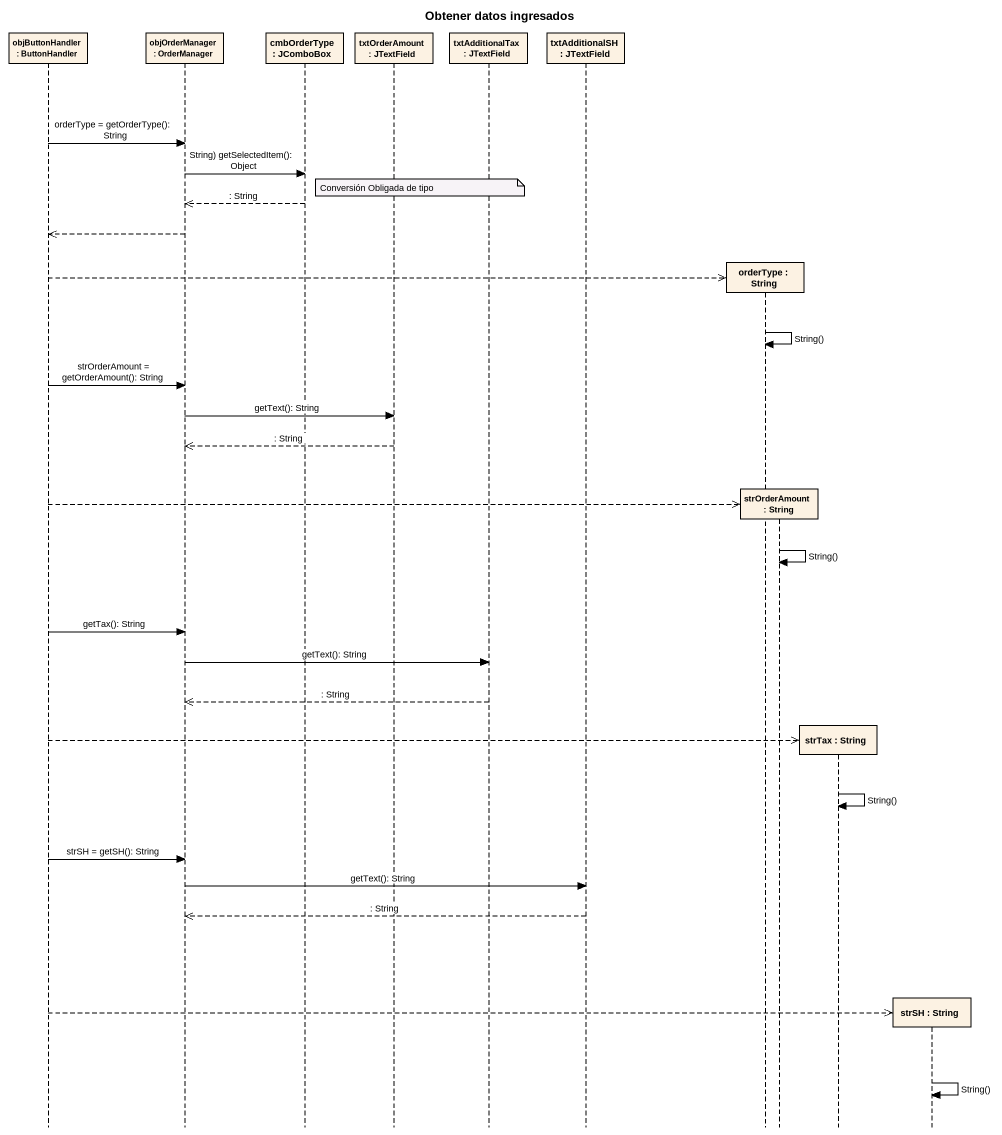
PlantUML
@startuml
title Obtener datos ingresados
hide footbox
participant "objButtonHandler : ButtonHandler" as objButtonHandler
participant "objOrderManager : OrderManager" as objOrderManager
participant "cmbOrderType : JComboBox" as cmbOrderType
participant "txtOrderAmount : JTextField" as txtOrderAmount
participant "txtAdditionalTax : JTextField" as txtAdditionalTax
participant "txtAdditionalSH : JTextField" as txtAdditionalSH
participant "orderType : String" as orderType
participant "strOrderAmount : String" as strOrderAmount
participant "strTax : String" as strTax
participant "strSH : String" as strSH

objButtonHandler -> objOrderManager : orderType = getOrderType(): String
objOrderManager -> cmbOrderType : String) getSelectedItem(): Object
note over txtOrderAmount : Conversión Obligada de tipo
cmbOrderType -->> objOrderManager : : String
objOrderManager -->> objButtonHandler
objButtonHandler -->> orderType **
orderType -> orderType : String()
objButtonHandler -> objOrderManager : strOrderAmount = getOrderAmount(): String
objOrderManager -> txtOrderAmount : getText(): String
txtOrderAmount -->> objOrderManager : : String
objButtonHandler -->> strOrderAmount **
strOrderAmount -> strOrderAmount : String()
objButtonHandler -> objOrderManager : getTax(): String
objOrderManager -> txtAdditionalTax : getText(): String
txtAdditionalTax -->> objOrderManager : : String
objButtonHandler -->> strTax **
strTax -> strTax : String()
objButtonHandler -> objOrderManager : strSH = getSH(): String
objOrderManager -> txtAdditionalSH : getText(): String
txtAdditionalSH -->> objOrderManager : : String
objButtonHandler -->> strSH **
strSH -> strSH : String()
@enduml
